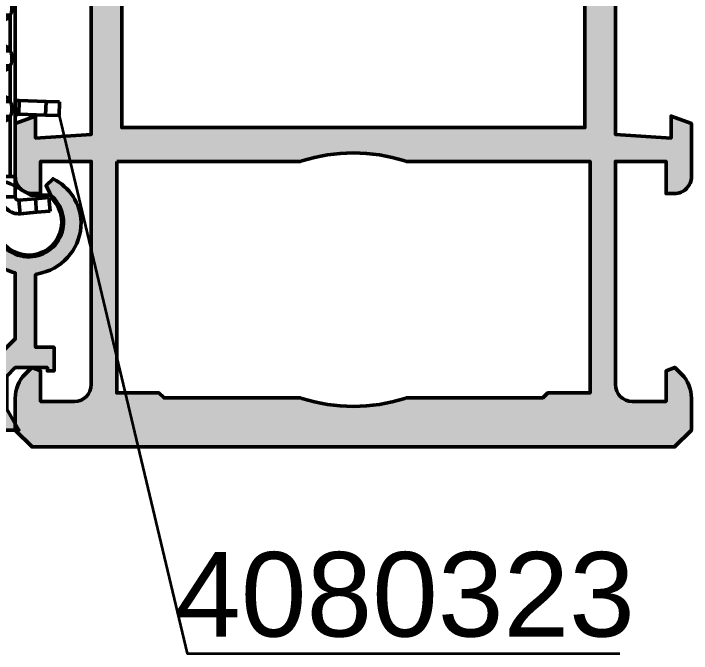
# Model space of a CAD drawing. Header units: millimetres. Extents: x 0 to 220, y 0 to 136.
# Drawn here: x 67.71 to 107.81, y 12.23 to 50.1 of the extents above; entities that cross this region are included whole.
import ezdxf

# ---------------------------------------------------------------- set-up
doc = ezdxf.new("R2010")
doc.units = ezdxf.units.MM
for name, color, linetype, lineweight in [('AM_5', 3, 'Continuous', 25), ('AM_6', 2, 'Continuous', 35), ('AM_C', 2, 'Continuous', 50), ('AM_S', 7, 'Continuous', 50), ('Docu-AM_8', 1, 'Continuous', 25), ('Shellsafeguard', 2, 'Continuous', 35)]:
    doc.layers.add(name, color=color, linetype=linetype, lineweight=lineweight)
doc.styles.add('SWISS', font='swiss.ttf')

# ---------------------------------------------------------------- blocks, each defined once
blk = doc.blocks.new('B-3991008_docu_wos')
at = {"layer": 'Docu-AM_8'}
h = blk.add_hatch(color=256, dxfattribs=at)
edge = h.paths.add_edge_path()
edge.add_line((-11.89999999999996, 2.203115392854691), (-12.48361182593791, 1.192270058432068))
edge.add_line((-12.48361182593791, 1.192270058432068), (-12.03999999999996, 1.132588937151354))
edge.add_arc((-12.29999999999995, -0.8000000000000375), 1.949999999999984, -133.4080127777193, 82.33774433923429, ccw=False)
edge.add_line((-13.64001877441193, -2.216633221487996), (-14.47321452147776, -1.828107663889092))
edge.add_line((-14.47321452147776, -1.828107663889092), (-14.8688738196423, -2.23306716015211))
edge.add_arc((-12.18013562322083, -0.902395558627594), 2.999999999999932, 206.3310657647786, 267.7101380083817)
edge.add_arc((-12.29999999999991, -0.7999999999999797), 3.100000000000013, 269.9999888791808, 345.5224878140693)
edge.add_line((-9.29843790668916, -1.575000000000024), (-9.201613323033987, -1.200000000000034))
edge.add_line((-9.201613323033987, -1.200000000000034), (-4.899999999999963, -1.200000000000024))
edge.add_line((-4.899999999999963, -1.200000000000024), (-4.899999999999988, -2.3))
edge.add_line((-4.899999999999988, -2.3), (-3.5, -2.300000000000026))
edge.add_line((-3.5, -2.300000000000026), (-3.5, -1.90000000000007))
edge.add_line((-3.5, -1.90000000000007), (-3.69999999999996, -1.90000000000007))
edge.add_line((-3.69999999999996, -1.90000000000007), (-3.69999999999996, 2.131628207280301e-14))
edge.add_line((-3.69999999999996, 2.131628207280301e-14), (-3.19999999999996, 0.5000000000000213))
edge.add_line((-3.19999999999996, 0.5000000000000213), (-1.246410161513722, 0.5000000000000213))
edge.add_line((-1.246410161513722, 0.5000000000000213), (0, -0.2196152422706432))
edge.add_line((-1.035751345774633e-16, -0.2196152422706432), (3.061616997868395e-17, 22.00000000000001))
edge.add_line((3.061616997868395e-17, 22.00000000000001), (-21.20000005166107, 22.00000000000036))
edge.add_line((-21.20000005166107, 22.00000000000036), (-21.19999970891076, 20.00000000000001))
edge.add_line((-21.19999970891076, 20.00000000000001), (-23.50000034275029, 20.00000000000001))
edge.add_line((-23.50000034275029, 20.00000000000001), (-23.90397134275074, 19.20536999999998))
edge.add_arc((-24.71191408617337, 18.61610855630205), 1.000000262839087, -38.88618498072577, 36.104604522801424, ccw=False)
edge.add_line((-23.93351934275081, 17.98833299999998), (-23.70000134275062, 17.49999999999999))
edge.add_line((-23.70000134275062, 17.49999999999999), (-22.6, 17.49999999999999))
edge.add_line((-22.6, 17.49999999999999), (-22.6, 16.35044140847464))
edge.add_line((-22.6, 16.35044140847464), (-23.88302331593942, 14.82139397750241))
edge.add_line((-23.88302331593942, 14.82139397750241), (-23.11697834275067, 14.17860699999998))
edge.add_line((-23.11697834275067, 14.17860699999998), (-22.06791234275035, 15.42883599999997))
edge.add_arc((-23.60000193702863, 16.71441338904894), 2.000001937031503, 319.9999654235025, 359.9999029109925)
edge.add_line((-21.6, 16.71440999999997), (-21.6, 17.49999999999999))
edge.add_line((-21.6, 17.49999999999999), (-18.89289356156398, 20.20710678118659))
edge.add_arc((-18.18560741532434, 19.49973156122806), 1.00031664710426, 89.43748814388391, 134.9963923888267, ccw=False)
edge.add_line((-18.17578678037764, 20.49999999999994), (-11.89999999999996, 20.49999999999994))
edge.add_line((-11.89999999999996, 20.49999999999994), (-11.89999999999996, 2.203115392854691))
edge = h.paths.add_edge_path(flags=16)
edge.add_arc((-12.29999999999995, -0.800000000000034), 3.100000000000001, 14.955248316643974, 63.15278667399599, ccw=False)
edge.add_line((-9.30500417362557, 3.404394821604484e-17), (-5.397056274847699, 0))
edge.add_line((-5.397056274847699, 0), (-3.989949493661136, 1.40710678118657))
edge.add_arc((-3.282842712474586, 0.7000000000000242), 0.9999999999999999, 90, 135.0000000000001, ccw=False)
edge.add_line((-3.282842712474587, 1.700000000000024), (-1.199999999999996, 1.700000000000025))
edge.add_line((-1.199999999999996, 1.700000000000025), (-1.199999999999996, 20.8))
edge.add_line((-1.199999999999996, 20.8), (-10.89999999999996, 20.79999999999998))
edge.add_line((-10.89999999999996, 20.79999999999998), (-10.89999999999996, 1.965863337187841))
at = {"layer": 'AM_S'}
for points in [[(-11.89999999999996, 2.203115392854691), (-12.48361182593791, 1.192270058432068), (-12.03999999999996, 1.132588937151354, -1.373175899358104), (-13.64001877441193, -2.216633221487996), (-14.47321452147776, -1.828107663889092), (-14.8688738196423, -2.23306716015211, 0.2744090491249453), (-12.30000060169414, -3.899999999999935, 0.3419987673188581), (-9.29843790668916, -1.575000000000024), (-9.201613323033987, -1.200000000000034), (-4.899999999999963, -1.200000000000024), (-4.899999999999988, -2.3), (-3.5, -2.300000000000026), (-3.5, -1.90000000000007), (-3.69999999999996, -1.90000000000007), (-3.69999999999996, 2.131628207280301e-14), (-3.19999999999996, 0.5000000000000213), (-1.246410161513722, 0.5000000000000213), (-1.035751345774633e-16, -0.2196152422706432), (3.061616997868395e-17, 22.00000000000001), (-21.20000005166107, 22.00000000000036), (-21.19999970891076, 20.00000000000001), (-23.50000034275029, 20.00000000000001), (-23.90397134275074, 19.20536999999998, -0.3394094402287316), (-23.93351934275081, 17.98833299999998), (-23.70000134275062, 17.49999999999999), (-22.6, 17.49999999999999), (-22.6, 16.35044140847464), (-23.88302331593942, 14.82139397750241), (-23.11697834275067, 14.17860699999998), (-22.06791234275035, 15.42883599999997, 0.1763266994656899), (-21.6, 16.71440999999997), (-21.6, 17.49999999999999), (-18.89289356156398, 20.20710678118659, -0.2014487717177971), (-18.17578678037764, 20.49999999999994), (-11.89999999999996, 20.49999999999994), (-11.89999999999996, 2.203115392854691)], [(-10.89999999999996, 1.965863337187841, -0.2134575926161353), (-9.30500417362557, 3.404394821604484e-17), (-5.397056274847699, 0), (-3.989949493661136, 1.40710678118657, -0.1989123673796585), (-3.282842712474587, 1.700000000000024), (-1.199999999999996, 1.700000000000025), (-1.199999999999996, 20.8), (-10.89999999999996, 20.79999999999998), (-10.89999999999996, 1.965863337187841)]]:
    blk.add_lwpolyline(points, format="xyb", close=True, dxfattribs=at)
blk = doc.blocks.new('B-4020006_docu_wos')
at = {"layer": 'AM_C'}
blk.add_lwpolyline([(0.5, 3.550000000000182), (-0.1928699384586139, 2.349914063552205, 0.580267303063473), (-0.01791687035046152, 2.049921702348001, -1.597324648268597), (-1.600000000000023, -1.281600561797859), (-1.600000000000023, -0.1248711305961479), (-2.067384683690022, 0.6846628882340156, -0.2216946626429356), (-2.362053551695908, 4.05274346153692), (-0.9185231964214609, 8.018810516950907, -0.8390996311772809), (0.5, 7.768686604660616), (0.5, 5.248306118210166)], format="xyb", close=True, dxfattribs=at)
blk = doc.blocks.new('4080323_Side')
at = {"layer": 'AM_C'}
for p, q in [((0.2174311485450744, 37.39923893961895), (0.2871557427424705, 38.19619469809276)), ((0.2871557427424705, 38.19619469809276), (1.265158231903115, 38.11063056739112)), ((1.195433637705719, 37.31367480891731), (1.265158231903115, 38.11063056739112)), ((2.06211399037602, 38.04090597319281), (1.265158231903115, 38.11063056739112)), ((2.06211399037602, 38.04090597319281), (1.992389396178623, 37.24395021471991)), ((1.195433637705719, 37.31367480891731), (0.2174311485450744, 37.39923893961895)), ((1.195433637705719, 37.31367480891731), (1.992389396178623, 37.24395021471991)), ((-0.8000000000047294, 36.0000000000009), (-0.8000000000047294, 37.20000000000072)), ((-5.456968210637569e-12, 37.20000000000072), (-0.8000000000047294, 37.20000000000072)), ((-5.456968210637569e-12, 36.0000000000009), (-5.456968210637569e-12, 37.20000000000072)), ((-2, 36.0000000000009), (-2, 35.61159660434259)), ((-2, 36.0000000000009), (-1.200000000000728, 36.0000000000009)), ((-1.141421356238425, 36.0000000000009), (-1.200000000000728, 36.0000000000009)), ((-1.200000000000728, 35.61159660434259), (-1.200000000000728, 36.0000000000009)), ((-1.141421356238425, 32.7500000000009), (-1.141421356238425, 36.0000000000009)), ((-0.2928932188151521, 36.0000000000009), (-1.141421356238425, 36.0000000000009)), ((-0.2928932188151521, 32.45000000000072), (-0.2928932188151521, 36.0000000000009)), ((-0.2928932188151521, 36.0000000000009), (-1.818989403545856e-12, 36.0000000000009)), ((-1.818989403545856e-12, 1.000000000000909), (-1.818989403545856e-12, 36.0000000000009)), ((-2, 34.0000000000009), (-2, 35.61159660434259)), ((-1.200000000000728, 35.61159660434259), (-2, 35.61159660434259)), ((-1.200000000000728, 35.61159660434259), (-1.199999999998909, 33.6900094323837)), ((-2, 33.6900094323837), (-2, 34.0000000000009)), ((-2, 33.6900094323837), (-2, 33.27841282804183)), ((-2, 33.6900094323837), (-1.199999999998909, 33.6900094323837)), ((-1.199999999998909, 33.27841282804183), (-1.199999999998909, 33.6900094323837)), ((-2, 31.5000000000009), (-2, 33.27841282804183)), ((-1.199999999998909, 33.27841282804183), (-2, 33.27841282804183)), ((-1.199999999998909, 33.27841282804183), (-1.199999999998909, 3.721587171959072)), ((-1.141421356238425, 32.7500000000009), (-1.200000000000728, 32.7500000000009)), ((-0.7171572875267884, 32.7500000000009), (-1.141421356238425, 32.7500000000009)), ((-0.8585786437652132, 32.45000000000072), (-0.2928932188151521, 32.45000000000072)), ((-0.8585786437652132, 32.45000000000072), (-0.8585786437652132, 31.55000000000108)), ((0.2069798993361474, 32.30012183459711), (1.798903488628639, 32.35571303130745)), ((0.2348994966978353, 31.50060917298196), (0.2069798993361474, 32.30012183459711)), ((2.598416150243793, 32.38363262866914), (1.798903488628639, 32.35571303130745)), ((1.826823085992146, 31.55620036969139), (1.798903488628639, 32.35571303130745)), ((2.598416150243793, 32.38363262866914), (2.626335747605481, 31.58411996705399)), ((-2, 1.000000000000909), (-2, 31.5000000000009)), ((-0.2928932188151521, 31.55000000000108), (-0.8585786437652132, 31.55000000000108)), ((-0.2928932188151521, 29.45000000000072), (-0.2928932188151521, 31.55000000000108)), ((0.2348994966978353, 31.50060917298196), (1.826823085992146, 31.55620036969139)), ((1.826823085992146, 31.55620036969139), (2.626335747605481, 31.58411996705399)), ((-1.200000000000728, 31.2500000000009), (-1.141421356238425, 31.2500000000009)), ((-1.141421356238425, 29.7500000000009), (-1.141421356238425, 31.2500000000009)), ((-1.141421356238425, 31.2500000000009), (-0.7171572875267884, 31.2500000000009)), ((-1.141421356238425, 29.7500000000009), (-1.200000000000728, 29.7500000000009)), ((-0.7171572875267884, 29.7500000000009), (-1.141421356238425, 29.7500000000009)), ((-0.8585786437652132, 29.45000000000072), (-0.2928932188151521, 29.45000000000072)), ((-0.8585786437652132, 29.45000000000072), (-0.8585786437652132, 28.55000000000108)), ((-0.2928932188151521, 28.55000000000108), (-0.8585786437652132, 28.55000000000108)), ((-0.2928932188151521, 26.45000000000072), (-0.2928932188151521, 28.55000000000108)), ((-1.200000000000728, 28.2500000000009), (-1.141421356238425, 28.2500000000009)), ((-1.141421356238425, 26.7500000000009), (-1.141421356238425, 28.2500000000009)), ((-1.141421356238425, 28.2500000000009), (-0.7171572875267884, 28.2500000000009)), ((-1.141421356238425, 26.7500000000009), (-1.200000000000728, 26.7500000000009)), ((-0.7171572875267884, 26.7500000000009), (-1.141421356238425, 26.7500000000009)), ((-0.8585786437652132, 26.45000000000072), (-0.2928932188151521, 26.45000000000072)), ((-0.8585786437652132, 26.45000000000072), (-0.8585786437652132, 25.55000000000017)), ((-0.2928932188151521, 25.55000000000108), (-0.8585786437652132, 25.55000000000017)), ((-0.2928932188151521, 23.45000000000072), (-0.2928932188151521, 25.55000000000108)), ((-1.200000000000728, 25.2500000000009), (-1.141421356238425, 25.2500000000009)), ((-1.141421356238425, 23.7500000000009), (-1.141421356238425, 25.2500000000009)), ((-1.141421356238425, 25.2500000000009), (-0.7171572875267884, 25.2500000000009)), ((-1.141421356238425, 23.7500000000009), (-1.200000000000728, 23.7500000000009)), ((-0.7171572875267884, 23.7500000000009), (-1.141421356238425, 23.7500000000009)), ((-0.8585786437652132, 23.45000000000072), (-0.2928932188151521, 23.45000000000072)), ((-0.8585786437652132, 23.45000000000072), (-0.8585786437652132, 22.55000000000017)), ((-0.2928932188151521, 22.55000000000108), (-0.8585786437652132, 22.55000000000017)), ((-0.2928932188151521, 20.45000000000072), (-0.2928932188151521, 22.55000000000108)), ((-1.200000000000728, 22.2500000000009), (-1.141421356238425, 22.2500000000009)), ((-1.141421356238425, 20.7500000000009), (-1.141421356238425, 22.2500000000009)), ((-1.141421356238425, 22.2500000000009), (-0.7171572875267884, 22.2500000000009)), ((-1.141421356238425, 20.7500000000009), (-1.200000000000728, 20.7500000000009)), ((-0.7171572875267884, 20.7500000000009), (-1.141421356238425, 20.7500000000009)), ((-0.8585786437652132, 20.45000000000072), (-0.2928932188151521, 20.45000000000072)), ((-0.8585786437652132, 20.45000000000072), (-0.8585786437652132, 19.55000000000017)), ((-1.200000000000728, 19.2500000000009), (-1.141421356238425, 19.2500000000009)), ((-1.141421356238425, 17.7500000000009), (-1.141421356238425, 19.2500000000009)), ((-1.141421356238425, 19.2500000000009), (-0.7171572875267884, 19.2500000000009)), ((-0.2928932188151521, 19.55000000000108), (-0.8585786437652132, 19.55000000000017)), ((-0.2928932188151521, 17.45000000000072), (-0.2928932188151521, 19.55000000000108)), ((-1.141421356238425, 17.7500000000009), (-1.200000000000728, 17.7500000000009)), ((-0.7171572875267884, 17.7500000000009), (-1.141421356238425, 17.7500000000009)), ((-0.8585786437652132, 17.45000000000072), (-0.2928932188151521, 17.45000000000072)), ((-0.8585786437652132, 17.45000000000072), (-0.8585786437652132, 16.55000000000017)), ((-0.2928932188151521, 16.55000000000108), (-0.8585786437652132, 16.55000000000017)), ((-0.2928932188151521, 14.45000000000072), (-0.2928932188151521, 16.55000000000108)), ((-1.200000000000728, 16.2500000000009), (-1.141421356238425, 16.2500000000009)), ((-1.141421356238425, 14.7500000000009), (-1.141421356238425, 16.2500000000009)), ((-1.141421356238425, 16.2500000000009), (-0.7171572875267884, 16.2500000000009)), ((-1.141421356238425, 14.7500000000009), (-1.200000000000728, 14.7500000000009)), ((-0.7171572875267884, 14.7500000000009), (-1.141421356238425, 14.7500000000009)), ((-0.8585786437652132, 14.45000000000072), (-0.2928932188151521, 14.45000000000072)), ((-0.8585786437652132, 14.45000000000072), (-0.8585786437652132, 13.55000000000017)), ((-1.200000000000728, 13.2500000000009), (-1.141421356238425, 13.2500000000009)), ((-1.141421356238425, 11.75000000000091), (-1.141421356238425, 13.2500000000009)), ((-1.141421356238425, 13.2500000000009), (-0.7171572875267884, 13.2500000000009)), ((-0.2928932188151521, 13.55000000000108), (-0.8585786437652132, 13.55000000000017)), ((-0.2928932188151521, 11.45000000000073), (-0.2928932188151521, 13.55000000000108)), ((-1.141421356238425, 11.75000000000091), (-1.200000000000728, 11.75000000000091)), ((-0.7171572875267884, 11.75000000000091), (-1.141421356238425, 11.75000000000091)), ((-0.8585786437652132, 11.45000000000073), (-0.2928932188151521, 11.45000000000073)), ((-0.8585786437652132, 11.45000000000073), (-0.8585786437652132, 10.55000000000018)), ((-0.2928932188151521, 10.55000000000109), (-0.8585786437652132, 10.55000000000018)), ((-0.2928932188151521, 8.450000000000728), (-0.2928932188151521, 10.55000000000109)), ((-1.200000000000728, 10.25000000000091), (-1.141421356238425, 10.25000000000091)), ((-1.141421356238425, 8.75000000000091), (-1.141421356238425, 10.25000000000091)), ((-1.141421356238425, 10.25000000000091), (-0.7171572875267884, 10.25000000000091)), ((-1.141421356238425, 8.75000000000091), (-1.200000000000728, 8.75000000000091)), ((-0.7171572875267884, 8.75000000000091), (-1.141421356238425, 8.75000000000091)), ((-0.8585786437652132, 8.450000000000728), (-0.2928932188151521, 8.450000000000728)), ((-0.8585786437652132, 8.450000000000728), (-0.8585786437652132, 7.550000000000182)), ((-1.200000000000728, 7.250000000000909), (-1.141421356238425, 7.250000000000909)), ((-1.141421356238425, 5.750000000000909), (-1.141421356238425, 7.250000000000909)), ((-1.141421356238425, 7.250000000000909), (-0.7171572875267884, 7.250000000000909)), ((-0.2928932188151521, 7.550000000001091), (-0.8585786437652132, 7.550000000000182)), ((-0.2928932188151521, 5.450000000000728), (-0.2928932188151521, 7.550000000001091)), ((-1.141421356238425, 5.750000000000909), (-1.200000000000728, 5.750000000000909)), ((-0.7171572875267884, 5.750000000000909), (-1.141421356238425, 5.750000000000909)), ((-0.8585786437652132, 5.450000000000728), (-0.2928932188151521, 5.450000000000728)), ((-0.8585786437652132, 5.450000000000728), (-0.8585786437652132, 4.550000000000182)), ((0.2348994966978353, 5.499390827019852), (0.2069798993361474, 4.699878165404698)), ((0.2348994966978353, 5.499390827019852), (1.826823085992146, 5.443799630309513)), ((1.798903488628639, 4.64428696869436), (1.826823085992146, 5.443799630309513)), ((2.626335747605481, 5.415880032947825), (1.826823085992146, 5.443799630309513)), ((2.626335747605481, 5.415880032947825), (2.598416150243793, 4.616367371332672)), ((-0.2928932188151521, 4.550000000001091), (-0.8585786437652132, 4.550000000000182)), ((-0.2928932188151521, 1.000000000000909), (-0.2928932188151521, 4.550000000001091)), ((0.2069798993361474, 4.699878165404698), (1.798903488628639, 4.64428696869436)), ((1.798903488628639, 4.64428696869436), (2.598416150243793, 4.616367371332672)), ((-1.200000000000728, 4.250000000000909), (-1.141421356238425, 4.250000000000909)), ((-1.141421356238425, 1.000000000000909), (-1.141421356238425, 4.250000000000909)), ((-1.141421356238425, 4.250000000000909), (-0.7171572875267884, 4.250000000000909)), ((-2, 3.721587171959072), (-1.199999999998909, 3.721587171959072)), ((-1.199999999998909, 3.309990567618115), (-1.199999999998909, 3.721587171959072)), ((-1.199999999998909, 3.309990567618115), (-2, 3.309990567618115)), ((-1.199999999998909, 3.309990567618115), (-1.200000000000728, 1.388403395659225)), ((-2, 1.388403395659225), (-2, 3.000000000000909)), ((-2, 1.388403395659225), (-1.200000000000728, 1.388403395659225)), ((-2, 1.388403395659225), (-2, 1.000000000000909)), ((-1.200000000000728, 1.000000000000909), (-1.200000000000728, 1.388403395659225)), ((-1.200000000000728, 1.000000000000909), (-2, 1.000000000000909)), ((-1.141421356238425, 1.000000000000909), (-1.200000000000728, 1.000000000000909)), ((-0.2928932188151521, 1.000000000000909), (-1.141421356238425, 1.000000000000909)), ((-0.8000000000047294, -0.1999999999989086), (-0.8000000000047294, 1.000000000000909)), ((-0.2928932188151521, 1.000000000000909), (-1.818989403545856e-12, 1.000000000000909)), ((-5.456968210637569e-12, -0.1999999999989086), (-5.456968210637569e-12, 1.000000000000909)), ((-5.456968210637569e-12, -0.1999999999989086), (-0.8000000000047294, -0.1999999999989086)), ((0.2174311485450744, -0.3992389396180442), (1.195433637705719, -0.3136748089154935)), ((0.2871557427424705, -1.196194698090949), (0.2174311485450744, -0.3992389396180442)), ((1.992389396178623, -0.2439502147180974), (1.195433637705719, -0.3136748089154935)), ((1.265158231903115, -1.110630567389308), (1.195433637705719, -0.3136748089154935)), ((1.992389396178623, -0.2439502147180974), (2.06211399037602, -1.040905973191002)), ((0.2871557427424705, -1.196194698090949), (1.265158231903115, -1.110630567389308)), ((1.265158231903115, -1.110630567389308), (2.06211399037602, -1.040905973191002))]:
    blk.add_line(p, q, dxfattribs=at)
for centre, radius, start, end in [((0.1999999999952706, 37.20000000000072), 1.000000000000002, 85.00000000002635, 180), ((0.1999999999952706, 37.20000000000072), 0.2, 85.00000000002635, 180), ((1.999999999996362, 30.0000000000009), 4, 138.7121682483362, 143.1301023542335), ((0.1999999999952706, 32.5000000000009), 0.1999999999999984, 180, 272.0000000000036), ((0.1999999999952706, 32.5000000000009), 0.999999999999907, 258.463040967142, 272.0000000000036), ((0.1999999999952706, 4.500000000000909), 0.9999999999999468, 87.99999999999635, 101.536959032858), ((1.999999999996362, 7.000000000000909), 4, 216.8698976457665, 221.2878317516638), ((0.1999999999952706, 4.500000000000909), 0.2000000000000013, 87.99999999999635, 180), ((0.1999999999952706, -0.1999999999989086), 1.000000000000001, 180, 274.9999999999736), ((0.1999999999952706, -0.1999999999989086), 0.2000000000000013, 180, 274.9999999999736)]:
    blk.add_arc(centre, radius, start, end, dxfattribs=at)
at = {"layer": 'AM_C', "extrusion": (0, 0, -1)}
for centre, major_axis, ratio, start_param, end_param in [((-1.28284271247685, 32.0000000000009), (-2.534661140423152e-13, -0.749999999999799), 0.7071067811862697, 3.298444740510635, 4.06888787159089), ((-0.7171572875267884, 32.0000000000009), (3.660658749550008e-13, -0.75), 0.7071067811864619, 3.141592653590484, 4.068887871592054), ((-1.28284271247685, 32.0000000000009), (-1.212792741750837e-16, -0.7499999999995041), 0.7071067811868313, 4.068887871590833, 5.355890089178546), ((-1.28284271247685, 32.0000000000009), (7.701935520414001e-13, -0.7499999999999809), 0.7071067811857435, -0.9272952180007911, -0.1568520869199472), ((-0.7171572875267884, 32.0000000000009), (-6.071630840266565e-13, -0.7499999999999999), 0.7071067811867834, -0.9272952180021086, -1.144861982993461e-12), ((-1.28284271247685, 29.0000000000009), (-2.534661140423152e-13, -0.749999999999799), 0.7071067811862697, 3.298444740510635, 4.06888787159089), ((-0.7171572875267884, 29.0000000000009), (3.660658749550008e-13, -0.75), 0.7071067811864619, 3.141592653590484, 4.068887871592054), ((-1.28284271247685, 29.0000000000009), (-1.212792741750837e-16, -0.7499999999995041), 0.7071067811868313, 4.068887871590833, 5.355890089178546), ((-1.28284271247685, 29.0000000000009), (1.073750272409209e-12, -0.7499999999999926), 0.7071067811859535, -0.9272952180005167, -0.1568520869197594), ((-0.7171572875267884, 29.0000000000009), (-6.071630840266565e-13, -0.7499999999999999), 0.7071067811867834, -0.9272952180021086, -1.144861982993461e-12), ((-1.28284271247685, 26.0000000000009), (-5.579065512094819e-13, -0.7499999999998107), 0.7071067811864794, 3.298444740510447, 4.068887871590614), ((-0.7171572875267884, 26.0000000000009), (-8.862760608306035e-14, -0.75), 0.7071067811858556, 3.141592653589626, 4.068887871591625), ((-1.28284271247685, 26.0000000000009), (-1.212792741750837e-16, -0.7499999999995041), 0.7071067811868313, 4.068887871590833, 5.355890089178546), ((-1.28284271247685, 26.0000000000009), (6.002043135432762e-13, -0.7500000000000346), 0.7071067811863297, -0.9272952180006261, -0.1568520869205594), ((-0.7171572875267884, 26.0000000000009), (-1.521628809706501e-13, -0.75), 0.707106781186177, -0.9272952180016796, -2.871036741680655e-13), ((-1.28284271247685, 23.0000000000009), (-5.579065512094819e-13, -0.7499999999998107), 0.7071067811864794, 3.298444740510447, 4.068887871590614), ((-0.7171572875267884, 23.0000000000009), (-8.849615379002989e-14, -0.7499999999999999), 0.7071067811858558, 3.141592653589198, 4.068887871591624), ((-1.28284271247685, 23.0000000000009), (-1.212792741750837e-16, -0.7499999999995041), 0.7071067811868313, 4.068887871590833, 5.355890089178546), ((-1.28284271247685, 23.0000000000009), (1.073750272409209e-12, -0.7499999999999926), 0.7071067811859535, -0.9272952180005167, -0.1568520869197594), ((-0.7171572875267884, 23.0000000000009), (-1.521628809706501e-13, -0.75), 0.707106781186177, -0.9272952180016796, -2.871036741680655e-13), ((-1.28284271247685, 20.0000000000009), (-5.579065512094819e-13, -0.7499999999998107), 0.7071067811864794, 3.298444740510447, 4.068887871590614), ((-0.7171572875267884, 20.0000000000009), (-8.849615379002989e-14, -0.7499999999999999), 0.7071067811858558, 3.141592653589198, 4.068887871591624), ((-1.28284271247685, 20.0000000000009), (-1.212792741750837e-16, -0.7499999999995041), 0.7071067811868313, 4.068887871590833, 5.355890089178546), ((-1.28284271247685, 20.0000000000009), (6.002043135432762e-13, -0.7500000000000346), 0.7071067811863297, -0.9272952180006261, -0.1568520869205594), ((-0.7171572875267884, 20.0000000000009), (1.356558901727072e-12, -0.75), 0.7071067811858015, -0.9272952180002573, 2.557953848736361e-12), ((-1.28284271247685, 17.0000000000009), (-5.579065512094819e-13, -0.7499999999998107), 0.7071067811864794, 3.298444740510447, 4.068887871590614), ((-0.7171572875267884, 17.0000000000009), (-4.473170958935025e-13, -0.75), 0.7071067811860551, 3.14159265358895, 4.068887871591286), ((-1.28284271247685, 17.0000000000009), (-1.212792741750837e-16, -0.7499999999995041), 0.7071067811868313, 4.068887871590833, 5.355890089178546), ((-1.28284271247685, 17.0000000000009), (6.002043135432762e-13, -0.7500000000000346), 0.7071067811863297, -0.9272952180006261, -0.1568520869205594), ((-0.7171572875267884, 17.0000000000009), (1.356558901727072e-12, -0.75), 0.7071067811858015, -0.9272952180002573, 2.557953848736361e-12), ((-1.28284271247685, 14.0000000000009), (-5.579065512094819e-13, -0.7499999999998107), 0.7071067811864794, 3.298444740510447, 4.068887871590614), ((-1.28284271247685, 14.0000000000009), (-1.212792741750837e-16, -0.7499999999995041), 0.7071067811868313, 4.068887871590833, 5.355890089178546), ((-0.7171572875267884, 14.0000000000009), (-4.473170958935025e-13, -0.75), 0.7071067811860551, 3.14159265358895, 4.068887871591286), ((-1.28284271247685, 14.0000000000009), (6.002043135432762e-13, -0.7500000000000346), 0.7071067811863297, -0.9272952180006261, -0.1568520869205594), ((-0.7171572875267884, 14.0000000000009), (2.061760693938254e-13, -0.75), 0.7071067811863766, -0.9272952180013421, 3.885780586188048e-13), ((-1.28284271247685, 11.00000000000091), (-5.579065512094819e-13, -0.7499999999998107), 0.7071067811864794, 3.298444740510447, 4.068887871590614), ((-0.7171572875267884, 11.00000000000091), (-4.473170958935025e-13, -0.75), 0.7071067811860551, 3.14159265358895, 4.068887871591286), ((-1.28284271247685, 11.00000000000091), (-1.212792741750837e-16, -0.7499999999995041), 0.7071067811868313, 4.068887871590833, 5.355890089178546), ((-1.28284271247685, 11.00000000000091), (6.002043135432762e-13, -0.7500000000000346), 0.7071067811863297, -0.9272952180006261, -0.1568520869205594), ((-0.7171572875267884, 11.00000000000091), (1.356558901727072e-12, -0.75), 0.7071067811858015, -0.9272952180002573, 2.557953848736361e-12), ((-1.28284271247685, 8.00000000000091), (-5.579065512094819e-13, -0.7499999999998107), 0.7071067811864794, 3.298444740510447, 4.068887871590614), ((-1.28284271247685, 8.00000000000091), (-1.212792741750837e-16, -0.7499999999995041), 0.7071067811868313, 4.068887871590833, 5.355890089178546), ((-0.7171572875267884, 8.00000000000091), (3.660658749550008e-13, -0.75), 0.7071067811864619, 3.141592653590484, 4.068887871592054), ((-1.28284271247685, 8.00000000000091), (-8.682805154558617e-13, -0.7500000000001813), 0.7071067811868477, -0.9272952180021574, -0.1568520869231818), ((-0.7171572875267884, 8.00000000000091), (2.061760693938254e-13, -0.75), 0.7071067811863766, -0.9272952180013421, 3.885780586188048e-13), ((-1.28284271247685, 5.000000000000909), (9.10893890935109e-13, -0.7499999999999576), 0.7071067811869977, 3.298444740513069, 4.068887871592145), ((-0.7171572875267884, 5.000000000000909), (3.660658749550008e-13, -0.75), 0.7071067811864619, 3.141592653590484, 4.068887871592054), ((-1.28284271247685, 5.000000000000909), (-1.212792741750837e-16, -0.7499999999995041), 0.7071067811868313, 4.068887871590833, 5.355890089178546), ((-1.28284271247685, 5.000000000000909), (-8.682805154558617e-13, -0.7500000000001813), 0.7071067811868477, -0.9272952180021574, -0.1568520869231818), ((-0.7171572875267884, 5.000000000000909), (-6.071630840266565e-13, -0.7499999999999999), 0.7071067811867834, -0.9272952180021086, -1.144861982993461e-12)]:
    blk.add_ellipse(centre, major_axis=major_axis, ratio=ratio, start_param=start_param, end_param=end_param, dxfattribs=at)
at = {"layer": 'AM_C'}
for points, knots in [([(-0.2928932188151521, 31.55000000000108), (-0.2816085105896491, 31.57127864989342), (-0.271604298010061, 31.59303204361822), (-0.2406187195119855, 31.66953990843921), (-0.2227859440408793, 31.73346743845558), (-0.1999544284662989, 31.8667229734865), (-0.1948274101177958, 31.93605797931104), (-0.1948274101177958, 32.06394202068986), (-0.1999544284662989, 32.13327702651531), (-0.2227859440408793, 32.26653256154622), (-0.2406187195119855, 32.33046009156259), (-0.271604298010061, 32.40696795638359), (-0.2816085105896491, 32.42872135010747), (-0.2928932188151521, 32.45000000000072)], [0.1615576072431674, 0.1615576072431674, 0.1615576072431674, 0.1615576072431674, 0.169134373057726, 0.169134373057726, 0.1883169792645156, 0.1883169792645156, 0.2074995854713051, 0.2074995854713051, 0.2266821916780944, 0.2266821916780944, 0.2458647978848837, 0.2458647978848837, 0.2534415636994536, 0.2534415636994536, 0.2534415636994536, 0.2534415636994536]), ([(-0.2928932188151521, 28.55000000000108), (-0.2816085105896491, 28.57127864989342), (-0.271604298010061, 28.59303204361822), (-0.2406187195119855, 28.66953990843921), (-0.2227859440408793, 28.73346743845558), (-0.1999544284662989, 28.8667229734865), (-0.1948274101177958, 28.93605797931104), (-0.1948274101177958, 29.06394202068986), (-0.1999544284662989, 29.1332770265144), (-0.2227859440408793, 29.26653256154622), (-0.2406187195119855, 29.33046009156259), (-0.271604298010061, 29.40696795638359), (-0.2816085105896491, 29.42872135010747), (-0.2928932188151521, 29.45000000000072)], [0.1615576072431671, 0.1615576072431671, 0.1615576072431671, 0.1615576072431671, 0.1691343730577259, 0.1691343730577259, 0.1883169792645155, 0.1883169792645155, 0.207499585471305, 0.207499585471305, 0.2266821916780943, 0.2266821916780943, 0.2458647978848836, 0.2458647978848836, 0.2534415636994424, 0.2534415636994424, 0.2534415636994424, 0.2534415636994424]), ([(-0.2928932188151521, 25.55000000000108), (-0.2816085105896491, 25.57127864989342), (-0.271604298010061, 25.59303204361822), (-0.2406187195119855, 25.66953990843921), (-0.2227859440408793, 25.73346743845558), (-0.1999544284662989, 25.8667229734865), (-0.1948274101177958, 25.93605797931104), (-0.1948274101177958, 26.06394202068986), (-0.1999544284662989, 26.13327702651531), (-0.2227859440408793, 26.26653256154622), (-0.2406187195119855, 26.33046009156259), (-0.271604298010061, 26.40696795638359), (-0.2816085105896491, 26.42872135010747), (-0.2928932188151521, 26.45000000000072)], [0.1615576072431749, 0.1615576072431749, 0.1615576072431749, 0.1615576072431749, 0.1691343730577257, 0.1691343730577257, 0.1883169792645152, 0.1883169792645152, 0.2074995854713046, 0.2074995854713046, 0.2266821916780941, 0.2266821916780941, 0.2458647978848835, 0.2458647978848835, 0.2534415636994421, 0.2534415636994421, 0.2534415636994421, 0.2534415636994421]), ([(-0.2928932188151521, 22.55000000000108), (-0.2816085105896491, 22.57127864989342), (-0.271604298010061, 22.59303204361822), (-0.2406187195119855, 22.66953990843921), (-0.2227859440408793, 22.73346743845558), (-0.1999544284662989, 22.8667229734865), (-0.1948274101177958, 22.93605797931104), (-0.1948274101177958, 23.06394202068986), (-0.1999544284662989, 23.1332770265144), (-0.2227859440408793, 23.26653256154622), (-0.2406187195119855, 23.33046009156259), (-0.271604298010061, 23.40696795638359), (-0.2816085105896491, 23.42872135010747), (-0.2928932188151521, 23.45000000000072)], [0.1615576072431671, 0.1615576072431671, 0.1615576072431671, 0.1615576072431671, 0.169134373057726, 0.169134373057726, 0.1883169792645154, 0.1883169792645154, 0.2074995854713048, 0.2074995854713048, 0.2266821916780943, 0.2266821916780943, 0.2458647978848837, 0.2458647978848837, 0.2534415636994422, 0.2534415636994422, 0.2534415636994422, 0.2534415636994422]), ([(-0.2928932188151521, 19.55000000000108), (-0.2816085105896491, 19.57127864989342), (-0.271604298010061, 19.59303204361822), (-0.2406187195119855, 19.66953990843921), (-0.2227859440408793, 19.73346743845558), (-0.1999544284662989, 19.8667229734865), (-0.1948274101177958, 19.93605797931104), (-0.1948274101177958, 20.06394202068986), (-0.1999544284662989, 20.13327702651531), (-0.2227859440408793, 20.26653256154622), (-0.2406187195119855, 20.33046009156259), (-0.271604298010061, 20.40696795638359), (-0.2816085105896491, 20.42872135010747), (-0.2928932188151521, 20.45000000000072)], [0.1615576072431669, 0.1615576072431669, 0.1615576072431669, 0.1615576072431669, 0.1691343730577258, 0.1691343730577258, 0.1883169792645152, 0.1883169792645152, 0.2074995854713046, 0.2074995854713046, 0.2266821916780941, 0.2266821916780941, 0.2458647978848835, 0.2458647978848835, 0.2534415636994421, 0.2534415636994421, 0.2534415636994421, 0.2534415636994421]), ([(-0.2928932188151521, 16.55000000000108), (-0.2816085105896491, 16.57127864989342), (-0.271604298010061, 16.59303204361822), (-0.2406187195119855, 16.66953990843921), (-0.2227859440408793, 16.73346743845558), (-0.1999544284662989, 16.8667229734865), (-0.1948274101177958, 16.93605797931104), (-0.1948274101177958, 17.06394202068986), (-0.1999544284662989, 17.13327702651531), (-0.2227859440408793, 17.26653256154622), (-0.2406187195119855, 17.33046009156259), (-0.271604298010061, 17.40696795638359), (-0.2816085105896491, 17.42872135010747), (-0.2928932188151521, 17.45000000000072)], [0.1615576072431567, 0.1615576072431567, 0.1615576072431567, 0.1615576072431567, 0.169134373057726, 0.169134373057726, 0.1883169792645154, 0.1883169792645154, 0.2074995854713049, 0.2074995854713049, 0.2266821916780943, 0.2266821916780943, 0.2458647978848838, 0.2458647978848838, 0.2534415636994419, 0.2534415636994419, 0.2534415636994419, 0.2534415636994419]), ([(-0.2928932188151521, 13.55000000000108), (-0.2816085105896491, 13.57127864989342), (-0.271604298010061, 13.59303204361822), (-0.2406187195119855, 13.66953990843921), (-0.2227859440408793, 13.73346743845558), (-0.1999544284662989, 13.8667229734865), (-0.1948274101177958, 13.93605797931104), (-0.1948274101177958, 14.06394202068986), (-0.1999544284662989, 14.13327702651531), (-0.2227859440408793, 14.26653256154622), (-0.2406187195119855, 14.33046009156259), (-0.271604298010061, 14.40696795638359), (-0.2816085105896491, 14.42872135010747), (-0.2928932188151521, 14.45000000000072)], [0.1615576072431672, 0.1615576072431672, 0.1615576072431672, 0.1615576072431672, 0.1691343730577258, 0.1691343730577258, 0.1883169792645152, 0.1883169792645152, 0.2074995854713046, 0.2074995854713046, 0.2266821916780941, 0.2266821916780941, 0.2458647978848835, 0.2458647978848835, 0.2534415636994524, 0.2534415636994524, 0.2534415636994524, 0.2534415636994524]), ([(-0.2928932188151521, 10.55000000000109), (-0.2816085105896491, 10.57127864989343), (-0.271604298010061, 10.59303204361822), (-0.2406187195119855, 10.66953990843922), (-0.2227859440408793, 10.73346743845559), (-0.1999544284662989, 10.8667229734865), (-0.1948274101177958, 10.93605797931104), (-0.1948274101177958, 11.06394202068986), (-0.1999544284662989, 11.13327702651441), (-0.2227859440408793, 11.26653256154623), (-0.2406187195119855, 11.3304600915626), (-0.271604298010061, 11.40696795638269), (-0.2816085105896491, 11.42872135010748), (-0.2928932188151521, 11.45000000000073)], [0.1615576072431672, 0.1615576072431672, 0.1615576072431672, 0.1615576072431672, 0.1691343730577259, 0.1691343730577259, 0.1883169792645152, 0.1883169792645152, 0.2074995854713045, 0.2074995854713045, 0.2266821916780939, 0.2266821916780939, 0.2458647978848834, 0.2458647978848834, 0.2534415636994335, 0.2534415636994335, 0.2534415636994335, 0.2534415636994335]), ([(-0.2928932188151521, 7.550000000001091), (-0.2816085105896491, 7.571278649893429), (-0.271604298010061, 7.593032043618223), (-0.2406187195119855, 7.669539908439219), (-0.2227859440408793, 7.733467438455591), (-0.1999544284662989, 7.866722973486503), (-0.1948274101177958, 7.936057979311045), (-0.1948274101177958, 8.063942020689865), (-0.1999544284662989, 8.133277026514406), (-0.2227859440408793, 8.266532561546228), (-0.2406187195119855, 8.3304600915626), (-0.271604298010061, 8.406967956382687), (-0.2816085105896491, 8.42872135010748), (-0.2928932188151521, 8.450000000000728)], [0.1615576072431676, 0.1615576072431676, 0.1615576072431676, 0.1615576072431676, 0.1691343730577259, 0.1691343730577259, 0.1883169792645153, 0.1883169792645153, 0.2074995854713048, 0.2074995854713048, 0.2266821916780942, 0.2266821916780942, 0.2458647978848835, 0.2458647978848835, 0.2534415636994335, 0.2534415636994335, 0.2534415636994335, 0.2534415636994335]), ([(-0.2928932188151521, 4.550000000001091), (-0.2816085105896491, 4.571278649893429), (-0.271604298010061, 4.593032043618223), (-0.2406187195119855, 4.669539908439219), (-0.2227859440408793, 4.733467438455591), (-0.1999544284662989, 4.866722973486503), (-0.1948274101177958, 4.936057979311045), (-0.1948274101177958, 5.063942020689865), (-0.1999544284662989, 5.133277026515316), (-0.2227859440408793, 5.266532561546228), (-0.2406187195119855, 5.3304600915626), (-0.271604298010061, 5.406967956383596), (-0.2816085105896491, 5.42872135010748), (-0.2928932188151521, 5.450000000000728)], [0.1615576072431674, 0.1615576072431674, 0.1615576072431674, 0.1615576072431674, 0.1691343730577259, 0.1691343730577259, 0.1883169792645152, 0.1883169792645152, 0.2074995854713045, 0.2074995854713045, 0.2266821916780938, 0.2266821916780938, 0.2458647978848831, 0.2458647978848831, 0.2534415636994409, 0.2534415636994409, 0.2534415636994409, 0.2534415636994409])]:
    blk.add_open_spline(points, degree=3, knots=knots, dxfattribs=at)
blk = doc.blocks.new('B-3010125_docu_wos')
at = {"layer": 'Docu-AM_8'}
h = blk.add_hatch(color=256, dxfattribs=at)
edge = h.paths.add_edge_path()
edge.add_line((48.50000000000005, 35.50000000000684), (18.49999999999974, 35.4999999999998))
edge.add_line((18.49999999999974, 35.4999999999998), (18.27926256615374, 38.79999999999995))
edge.add_line((18.27926256615374, 38.79999999999995), (19.58562960134768, 38.80000000000059))
edge.add_line((19.58562960134768, 38.80000000000059), (19.14886532022875, 39.99999999999982))
edge.add_line((19.14886532022875, 39.99999999999982), (16.00000000000034, 40.00000000000001))
edge.add_arc((16.00000000000021, 39.00000000000002), 0.9999999999999858, 89.99999999999267, 180.0000000000008)
edge.add_line((15.00000000000023, 39.00000000000001), (15.00000000000023, 38.50000000000006))
edge.add_line((15.00000000000023, 38.50000000000006), (16.89999999999986, 38.4999999999995))
edge.add_line((16.89999999999986, 38.4999999999995), (16.89999999999986, 35.50000000000001))
edge.add_line((16.89999999999986, 35.50000000000001), (3.700000000000045, 35.50000000000001))
edge.add_arc((3.700000000000047, 36.50000000000001), 1, 180.0000000000293, 269.9999999999999, ccw=False)
edge.add_line((2.700000000000049, 36.4999999999995), (2.699999999999051, 38.50000000000001))
edge.add_line((2.699999999999051, 38.50000000000001), (4.500000000000227, 38.49999999999995))
edge.add_line((4.500000000000227, 38.49999999999995), (4.712132034355987, 39.0121320343556))
edge.add_line((4.712132034355987, 39.0121320343556), (4.310050506338087, 39.41421356237326))
edge.add_arc((2.895836943964784, 37.99999999999913), 2.000000000000873, 45.00000000001661, 89.99999999999928)
edge.add_line((2.89583694396481, 40.00000000000001), (0.9999999999998814, 40.00000000000005))
edge.add_line((0.9999999999998814, 40.00000000000005), (-1.02917674382752e-13, 38.99999999999994))
edge.add_line((-1.029727083305699e-13, 38.99999999999994), (-1.034166936748158e-13, 1.000000000000078))
edge.add_line((-1.034166936748158e-13, 1.000000000000077), (0.9999999999998761, -3.197442310920451e-14))
edge.add_line((0.9999999999998761, -3.206935510704987e-14), (2.89583694396481, 5.329070518200751e-15))
edge.add_arc((2.895836943964784, 2.000000000000877), 2.000000000000871, 270.0000000000007, 314.9999999999835)
edge.add_line((4.310050506338087, 0.5857864376267568), (4.712132034355987, 0.987867965644412))
edge.add_line((4.712132034355987, 0.987867965644412), (4.500000000000227, 1.500000000000062))
edge.add_line((4.500000000000227, 1.500000000000062), (2.699999999999051, 1.500000000000005))
edge.add_line((2.699999999999051, 1.500000000000005), (2.700000000000049, 3.500000000000517))
edge.add_arc((3.700000000000047, 3.500000000000007), 0.9999999999999982, 90.00000000000011, 179.9999999999708, ccw=False)
edge.add_line((3.700000000000045, 4.500000000000005), (16.89999999999986, 4.500000000000005))
edge.add_line((16.89999999999986, 4.500000000000005), (16.89999999999987, 1.500000000000515))
edge.add_line((16.89999999999987, 1.500000000000515), (15.00000000000023, 1.499999999999948))
edge.add_line((15.00000000000023, 1.499999999999948), (15.00000000000023, 1.000000000000005))
edge.add_arc((16.00000000000021, 0.9999999999999895), 0.9999999999999858, 179.9999999999991, 270.0000000000073)
edge.add_line((16.00000000000034, 1.998401444325282e-15), (19.14886532022875, 1.972354502587035e-13))
edge.add_line((19.14886532022875, 1.972354502587035e-13), (19.58562960134768, 1.199999999999422))
edge.add_line((19.58562960134768, 1.199999999999422), (18.27926256615374, 1.20000000000007))
edge.add_line((18.27926256615374, 1.20000000000007), (18.49999999999974, 4.50000000000021))
edge.add_line((18.49999999999974, 4.50000000000021), (48.50000000000006, 4.499999999993172))
edge.add_line((48.50000000000006, 4.499999999993172), (48.72073743384539, 1.200000000000491))
edge.add_line((48.72073743384539, 1.200000000000492), (47.41437039865121, 1.199999999999891))
edge.add_line((47.41437039865121, 1.199999999999891), (47.85113467977079, 1.998401444325282e-13))
edge.add_line((47.85113467977079, 1.998945885417782e-13), (50.99999999999966, 1.998401444325282e-15))
edge.add_arc((50.99999999999979, 0.9999999999999895), 0.9999999999999875, 269.9999999999927, 360.000000000001)
edge.add_line((51.99999999999977, 1.000000000000005), (51.99999999999977, 1.499999999999948))
edge.add_line((51.99999999999977, 1.499999999999948), (50.10000000000014, 1.500000000000515))
edge.add_line((50.10000000000014, 1.500000000000515), (50.10000000000014, 4.500000000000005))
edge.add_line((50.10000000000014, 4.500000000000005), (63.29999999999995, 4.500000000000005))
edge.add_arc((63.29999999999995, 3.500000000000005), 1, 2.927436071331613e-11, 90, ccw=False)
edge.add_line((64.29999999999995, 3.500000000000517), (64.30000000000095, 1.500000000000005))
edge.add_line((64.30000000000095, 1.500000000000005), (62.49999999999977, 1.500000000000062))
edge.add_line((62.49999999999977, 1.500000000000062), (62.28786796564401, 0.987867965644412))
edge.add_line((62.28786796564401, 0.987867965644412), (62.68994949366191, 0.5857864376267568))
edge.add_arc((64.10416305603522, 2.000000000000877), 2.000000000000874, 225.0000000000165, 269.9999999999992)
edge.add_line((64.10416305603519, 5.329070518200751e-15), (65.9999999999999, -1.63895559232605e-16))
edge.add_line((65.9999999999999, -1.638955592326051e-16), (66.99999999999977, 1.000000000000009))
edge.add_line((66.99999999999977, 1.000000000000009), (66.99999999999977, 39.00000000000001))
edge.add_line((66.99999999999977, 39.00000000000001), (65.99999999999991, 40.00000000000001))
edge.add_line((65.99999999999991, 40.00000000000001), (64.10416305603519, 40.00000000000001))
edge.add_arc((64.10416305603522, 37.99999999999913), 2.000000000000874, 90.00000000000081, 134.9999999999835)
edge.add_line((62.68994949366191, 39.41421356237326), (62.28786796564401, 39.0121320343556))
edge.add_line((62.28786796564401, 39.0121320343556), (62.49999999999977, 38.49999999999995))
edge.add_line((62.49999999999977, 38.49999999999995), (64.30000000000095, 38.50000000000001))
edge.add_line((64.30000000000095, 38.50000000000001), (64.29999999999995, 36.4999999999995))
edge.add_arc((63.29999999999995, 36.50000000000001), 1, 270, 359.99999999997067, ccw=False)
edge.add_line((63.29999999999995, 35.50000000000001), (50.10000000000014, 35.50000000000001))
edge.add_line((50.10000000000014, 35.50000000000001), (50.10000000000014, 38.4999999999995))
edge.add_line((50.10000000000014, 38.4999999999995), (51.99999999999977, 38.50000000000006))
edge.add_line((51.99999999999977, 38.50000000000006), (51.99999999999977, 39.00000000000001))
edge.add_arc((50.99999999999979, 39.00000000000002), 0.9999999999999858, 359.9999999999992, 450.0000000000073)
edge.add_line((50.99999999999966, 40.00000000000001), (47.85113467977079, 39.99999999999981))
edge.add_line((47.85113467977079, 39.99999999999981), (47.41437039865122, 38.80000000000013))
edge.add_line((47.41437039865122, 38.80000000000013), (48.72073743384539, 38.79999999999953))
edge.add_line((48.72073743384539, 38.79999999999953), (48.50000000000005, 35.50000000000684))
edge = h.paths.add_edge_path(flags=0)
edge.add_line((50.09999979201653, 6.000000000000031), (50.0999997931026, 16.87652476222788))
edge.add_line((50.0999997931026, 16.87652476222788), (50.07619026929307, 16.95089322027007))
edge.add_arc((59.59999979310258, 20), 9.999999999999988, 162.2472098380532, 197.7527901619467, ccw=False)
edge.add_line((50.07619026929308, 23.04910677972995), (50.0999997931026, 23.12347523777213))
edge.add_line((50.0999997931026, 23.12347523777213), (50.09999979201653, 33.99999999999999))
edge.add_line((50.09999979201653, 33.99999999999999), (63.80000000000007, 34.00000000000009))
edge.add_line((63.80000000000007, 34.00000000000009), (63.8, 31.49999999999989))
edge.add_line((63.8, 31.49999999999989), (64.09999999999962, 31.2000000000001))
edge.add_line((64.09999999999962, 31.2000000000001), (64.09999999999968, 23.12347523777214))
edge.add_line((64.09999999999968, 23.12347523777214), (64.1238095238092, 23.04910677972994))
edge.add_arc((54.59999999999968, 20), 9.999999999999996, -17.752790161946677, 17.752790161946677, ccw=False)
edge.add_line((64.1238095238092, 16.95089322027007), (64.09999999999968, 16.87652476222788))
edge.add_line((64.09999999999968, 16.87652476222788), (64.09999999999962, 8.799999999999905))
edge.add_line((64.09999999999962, 8.799999999999905), (63.8, 8.500000000000133))
edge.add_line((63.8, 8.500000000000133), (63.80000000000007, 5.999999999999932))
edge.add_line((63.80000000000007, 5.999999999999932), (50.09999979201653, 6.000000000000031))
edge = h.paths.add_edge_path(flags=0)
edge.add_line((16.90000020798141, 34.00000000000293), (16.90000020689833, 23.12347523777213))
edge.add_line((16.90000020689833, 23.12347523777213), (16.92380973070785, 23.04910677972994))
edge.add_arc((7.400000206898357, 20), 9.999999999999972, -17.75279016194679, 17.752790161946677, ccw=False)
edge.add_line((16.92380973070784, 16.95089322027005), (16.90000020689832, 16.87652476222787))
edge.add_line((16.90000020689832, 16.87652476222787), (16.90000020798141, 5.999999999997083))
edge.add_line((16.90000020798141, 5.999999999997083), (3.199999999999477, 5.999999999999932))
edge.add_line((3.199999999999477, 5.999999999999932), (3.199999999999546, 8.500000000000139))
edge.add_line((3.199999999999546, 8.500000000000139), (2.899999999999909, 8.799999999999912))
edge.add_line((2.899999999999909, 8.799999999999912), (2.900000000001242, 16.87652476222787))
edge.add_line((2.900000000001242, 16.87652476222787), (2.87619047619172, 16.95089322027007))
edge.add_arc((12.40000000000122, 20), 9.999999999999982, 162.2472098380532, 197.7527901619467, ccw=False)
edge.add_line((2.876190476191724, 23.04910677972995), (2.900000000001243, 23.12347523777213))
edge.add_line((2.900000000001243, 23.12347523777213), (2.900000000000596, 31.19999999999982))
edge.add_line((2.900000000000596, 31.19999999999982), (3.199999999999546, 31.49999999999989))
edge.add_line((3.199999999999546, 31.49999999999989), (3.199999999999477, 34.00000000000009))
edge.add_line((3.199999999999477, 34.00000000000009), (16.90000020798141, 34.00000000000293))
h.paths.add_polyline_path([(48.10000002715257, 33.70000000000687), (18.89999997284858, 33.69999999999985), (18.89999997284858, 6.300000000000171), (48.10000002715257, 6.299999999993149)], flags=0)
at = {"layer": 'AM_S'}
for points in [[(48.50000000000005, 35.50000000000684), (18.49999999999974, 35.4999999999998), (18.27926256615374, 38.79999999999995), (19.58562960134768, 38.80000000000059), (19.14886532022875, 39.99999999999982), (16.00000000000034, 40.00000000000001, 0.4142135623731367), (15.00000000000023, 39.00000000000001), (15.00000000000023, 38.50000000000006), (16.89999999999986, 38.4999999999995), (16.89999999999986, 35.50000000000001), (3.700000000000045, 35.50000000000001, -0.4142135623729452), (2.700000000000049, 36.4999999999995), (2.699999999999051, 38.50000000000001), (4.500000000000227, 38.49999999999995), (4.712132034355987, 39.0121320343556), (4.310050506338087, 39.41421356237326, 0.1989123673795796), (2.89583694396481, 40.00000000000001), (0.9999999999998814, 40.00000000000005), (-1.029727083305699e-13, 38.99999999999994), (-1.034166936748158e-13, 1.000000000000077), (0.9999999999998761, -3.206935510704987e-14), (2.89583694396481, 5.329070518200751e-15, 0.1989123673795796), (4.310050506338087, 0.5857864376267568), (4.712132034355987, 0.987867965644412), (4.500000000000227, 1.500000000000062), (2.699999999999051, 1.500000000000005), (2.700000000000049, 3.500000000000517, -0.4142135623729452), (3.700000000000045, 4.500000000000005), (16.89999999999986, 4.500000000000005), (16.89999999999987, 1.500000000000515), (15.00000000000023, 1.499999999999948), (15.00000000000023, 1.000000000000005, 0.4142135623731367), (16.00000000000034, 1.998401444325282e-15), (19.14886532022875, 1.972354502587035e-13), (19.58562960134768, 1.199999999999422), (18.27926256615374, 1.20000000000007), (18.49999999999974, 4.50000000000021), (48.50000000000006, 4.499999999993172), (48.72073743384539, 1.200000000000492), (47.41437039865121, 1.199999999999891), (47.85113467977079, 1.998945885417782e-13), (50.99999999999966, 1.998401444325282e-15, 0.4142135623731367), (51.99999999999977, 1.000000000000005), (51.99999999999977, 1.499999999999948), (50.10000000000014, 1.500000000000515), (50.10000000000014, 4.500000000000005), (63.29999999999995, 4.500000000000005, -0.4142135623729452), (64.29999999999995, 3.500000000000517), (64.30000000000095, 1.500000000000005), (62.49999999999977, 1.500000000000062), (62.28786796564401, 0.987867965644412), (62.68994949366191, 0.5857864376267568, 0.1989123673795796), (64.10416305603519, 5.329070518200751e-15), (65.9999999999999, -1.638955592326051e-16), (66.99999999999977, 1.000000000000009), (66.99999999999977, 39.00000000000001), (65.99999999999991, 40.00000000000001), (64.10416305603519, 40.00000000000001, 0.1989123673795796), (62.68994949366191, 39.41421356237326), (62.28786796564401, 39.0121320343556), (62.49999999999977, 38.49999999999995), (64.30000000000095, 38.50000000000001), (64.29999999999995, 36.4999999999995, -0.4142135623729452), (63.29999999999995, 35.50000000000001), (50.10000000000014, 35.50000000000001), (50.10000000000014, 38.4999999999995), (51.99999999999977, 38.50000000000006), (51.99999999999977, 39.00000000000001, 0.4142135623731367), (50.99999999999966, 40.00000000000001), (47.85113467977079, 39.99999999999981), (47.41437039865122, 38.80000000000013), (48.72073743384539, 38.79999999999953), (48.50000000000005, 35.50000000000684, -0.3947836172760914)], [(16.90000020798141, 34.00000000000293), (16.90000020689833, 23.12347523777213), (16.92380973070785, 23.04910677972994, -0.1561737618886073), (16.92380973070784, 16.95089322027005), (16.90000020689832, 16.87652476222787), (16.90000020798141, 5.999999999997083), (3.199999999999477, 5.999999999999932), (3.199999999999546, 8.500000000000139), (2.899999999999909, 8.799999999999912), (2.900000000001242, 16.87652476222787), (2.87619047619172, 16.95089322027007, -0.156173761888607), (2.876190476191724, 23.04910677972995), (2.900000000001243, 23.12347523777213), (2.900000000000596, 31.19999999999982), (3.199999999999546, 31.49999999999989), (3.199999999999477, 34.00000000000009), (16.90000020798141, 34.00000000000293, -0.4142135639635789)], [(48.10000002715257, 33.70000000000687), (18.89999997284858, 33.69999999999985), (18.89999997284858, 6.300000000000171), (48.10000002715257, 6.299999999993149), (48.10000002715257, 33.70000000000687, 0.4142135623731638)], [(50.09999979201653, 6.000000000000031), (50.0999997931026, 16.87652476222788), (50.07619026929307, 16.95089322027007, -0.156173761888607), (50.07619026929308, 23.04910677972995), (50.0999997931026, 23.12347523777213), (50.09999979201653, 33.99999999999999), (63.80000000000007, 34.00000000000009), (63.8, 31.49999999999989), (64.09999999999962, 31.2000000000001), (64.09999999999968, 23.12347523777214), (64.1238095238092, 23.04910677972994, -0.1561737618886064), (64.1238095238092, 16.95089322027007), (64.09999999999968, 16.87652476222788), (64.09999999999962, 8.799999999999905), (63.8, 8.500000000000133), (63.80000000000007, 5.999999999999932), (50.09999979201653, 6.000000000000031, -0.4142135639636206)]]:
    blk.add_lwpolyline(points, format="xyb", close=True, dxfattribs=at)

msp = doc.modelspace()

# ---------------------------------------------------------------- linework, layer by layer
at = {"layer": 'AM_6', "color": 3}
msp.add_lwpolyline([(70.4106204069605, 44.06412360225659), (77.9736581723584, 12.22783441530555), (103.5736581723588, 12.22783441530555)], dxfattribs=at)

# ---------------------------------------------------------------- block references
at = {"rotation": 90}
msp.add_blockref('B-3010125_docu_wos', (107.8122042567113, 24.44647887324027), dxfattribs=at)
at = {"xscale": -1, "rotation": 90}
for name, p in [('B-3991008_docu_wos', (67.81220425671125, 25.44647887324027)), ('B-4020006_docu_wos', (68.61220425631035, 37.74647887408355))]:
    msp.add_blockref(name, p, dxfattribs=at)
at = {"layer": 'Shellsafeguard'}
msp.add_blockref('4080323_Side', (67.81220425671671, 39.4477562309221), dxfattribs=at)

# ---------------------------------------------------------------- texts
at = {"layer": 'AM_5', "color": 30, "style": 'SWISS'}
msp.add_text('4080323', height=5, dxfattribs=at).set_placement((77.27365817235949, 13.22783441530555))

doc.saveas('drawing.dxf')
